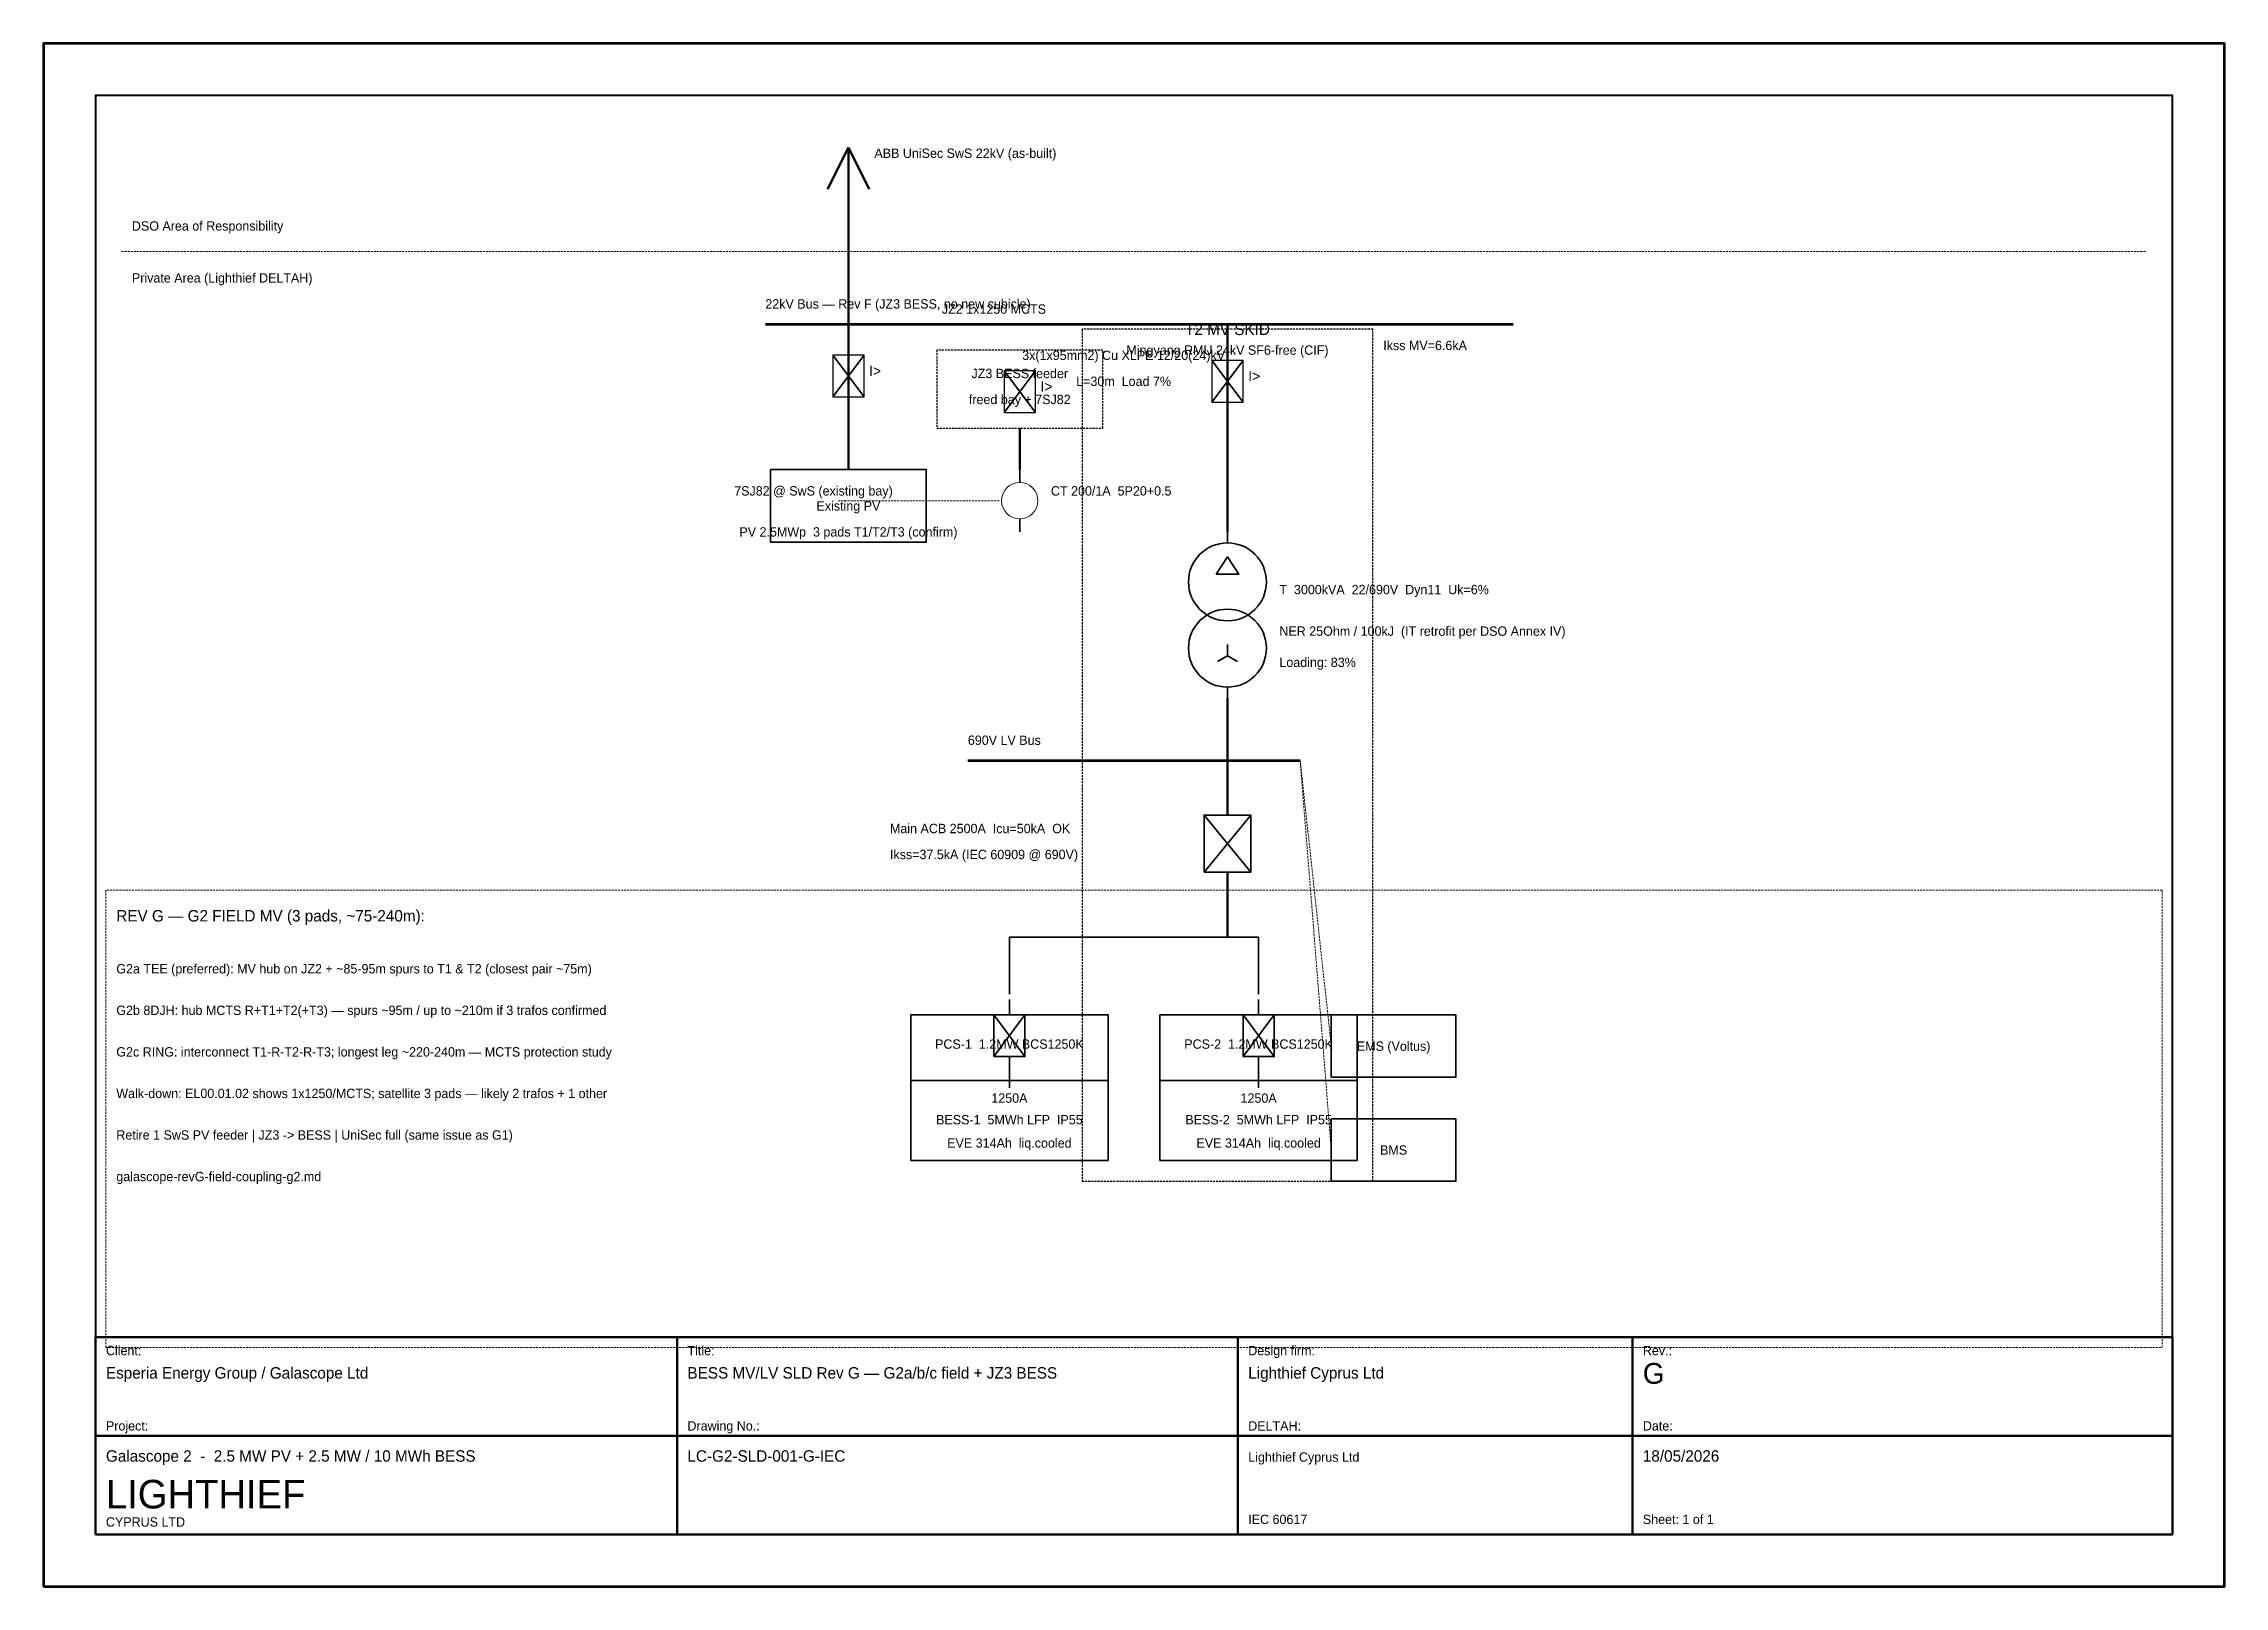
# Model space of a CAD drawing. Header units: millimetres. Extents: x 0 to 420, y 0 to 297.
import ezdxf
from ezdxf.enums import TextEntityAlignment as Align

# ---------------------------------------------------------------- set-up
doc = ezdxf.new("R2010")
doc.units = ezdxf.units.MM
doc.linetypes.add('DASHED2', pattern=[0.6, 0.4, -0.2])
for name, color, linetype, lineweight in [('ANN', 8, 'Continuous', 18), ('BNDRY', 3, 'Continuous', 18), ('CTRL', 4, 'Continuous', 18), ('DIM', 8, 'Continuous', 13), ('FRAME', 7, 'Continuous', 50), ('LV', 2, 'Continuous', 35), ('MV', 1, 'Continuous', 50), ('SYM', 7, 'Continuous', 35), ('TITLE', 7, 'Continuous', 25)]:
    doc.layers.add(name, color=color, linetype=linetype, lineweight=lineweight)

# ---------------------------------------------------------------- blocks, each defined once
blk = doc.blocks.new('_CB2')
for p, q in [((-3, -4), (3, 4)), ((3, -4), (-3, 4))]:
    blk.add_line(p, q)
at = {"lineweight": 25}
blk.add_lwpolyline([(-3, -4), (3, -4), (3, 4), (-3, 4)], close=True, dxfattribs=at)
blk.add_text('I>', height=2).set_placement((4, 0))
blk = doc.blocks.new('_CT2')
for p, q in [((0, 3.5), (0, 6)), ((0, -6), (0, -3.5))]:
    blk.add_line(p, q)
at = {"lineweight": 20}
blk.add_circle((0, 0), 3.5, dxfattribs=at)
blk = doc.blocks.new('_TX2')
for p, q in [((0, 13.88), (0, 17.88)), ((0, -7.88), (-1.91, -8.98)), ((0, -7.88), (0, -5.67)), ((0, -7.88), (1.91, -8.98)), ((0, -13.88), (0, -17.88))]:
    blk.add_line(p, q)
blk.add_lwpolyline([(-2.2, 7.88), (0, 11.18), (2.2, 7.88)], close=True)
at = {"lineweight": 35}
for centre in [(0, 6.38), (0, -6.38)]:
    blk.add_circle(centre, 7.5, dxfattribs=at)
blk = doc.blocks.new('_ACB_M2')
for p, q in [((0, 5.5), (0, 8.5)), ((-4.5, -5.5), (4.5, 5.5)), ((4.5, -5.5), (-4.5, 5.5)), ((0, -5.5), (0, -8.5))]:
    blk.add_line(p, q)
at = {"lineweight": 35}
blk.add_lwpolyline([(-4.5, -5.5), (4.5, -5.5), (4.5, 5.5), (-4.5, 5.5)], close=True, dxfattribs=at)
blk = doc.blocks.new('_ACB_B2')
for p, q in [((0, 4), (0, 7)), ((-3, -4), (3, 4)), ((3, -4), (-3, 4)), ((0, -4), (0, -7))]:
    blk.add_line(p, q)
at = {"lineweight": 35}
blk.add_lwpolyline([(-3, -4), (3, -4), (3, 4), (-3, 4)], close=True, dxfattribs=at)

msp = doc.modelspace()

# ---------------------------------------------------------------- linework, layer by layer
at = {"layer": 'BNDRY', "linetype": 'DASHED2', "lineweight": 18}
msp.add_line((15, 257), (405, 257), dxfattribs=at)
at = {"layer": 'CTRL', "linetype": 'DASHED2', "lineweight": 13}
for p, q in [((184, 209), (153, 209)), ((248, 104), (242, 159)), ((248, 84), (242, 159))]:
    msp.add_line(p, q, dxfattribs=at)
at = {"layer": 'DIM', "linetype": 'DASHED2'}
msp.add_lwpolyline([(12, 46), (408, 46), (408, 134), (12, 134)], close=True, dxfattribs=at)
at = {"layer": 'FRAME'}
for p, q in [((122, 10), (122, 48)), ((230, 10), (230, 48)), ((306, 10), (306, 48)), ((10, 29), (410, 29))]:
    msp.add_line(p, q, dxfattribs=at)
at = {"layer": 'FRAME', "lineweight": 70}
msp.add_lwpolyline([(0, 0), (420, 0), (420, 297), (0, 297)], close=True, dxfattribs=at)
at = {"layer": 'FRAME', "lineweight": 40}
msp.add_lwpolyline([(10, 48), (410, 48), (410, 287), (10, 287)], close=True, dxfattribs=at)
at = {"layer": 'FRAME', "lineweight": 50}
msp.add_lwpolyline([(10, 10), (410, 10), (410, 48), (10, 48)], close=True, dxfattribs=at)
at = {"layer": 'LV', "lineweight": 50}
for p, q in [((228, 171), (228, 159)), ((228, 159), (228, 148.5)), ((228, 137.5), (228, 125))]:
    msp.add_line(p, q, dxfattribs=at)
at = {"layer": 'LV', "lineweight": 70}
msp.add_line((178, 159), (242, 159), dxfattribs=at)
at = {"layer": 'LV', "lineweight": 35}
msp.add_line((186, 125), (234, 125), dxfattribs=at)
at = {"layer": 'LV'}
for p, q in [((186, 125), (186, 114)), ((234, 125), (234, 114)), ((186, 102), (186, 96)), ((234, 102), (234, 96))]:
    msp.add_line(p, q, dxfattribs=at)
at = {"layer": 'MV'}
for p, q in [((155, 277), (151, 269)), ((155, 277), (159, 269)), ((155, 243), (155, 215))]:
    msp.add_line(p, q, dxfattribs=at)
at = {"layer": 'MV', "lineweight": 50}
for p, q in [((155, 277), (155, 243)), ((228, 243), (228, 223)), ((188, 223), (188, 215)), ((228, 223), (228, 203))]:
    msp.add_line(p, q, dxfattribs=at)
at = {"layer": 'MV', "lineweight": 70}
msp.add_line((139, 243), (283, 243), dxfattribs=at)
at = {"layer": 'MV', "linetype": 'DASHED2', "lineweight": 40}
msp.add_line((188, 243), (228, 243), dxfattribs=at)
at = {"layer": 'SYM'}
for p, q in [((167, 97.4), (205, 97.4)), ((215, 97.4), (253, 97.4))]:
    msp.add_line(p, q, dxfattribs=at)
at = {"layer": 'SYM', "linetype": 'DASHED2', "lineweight": 25}
for points in [[(200, 78), (256, 78), (256, 242), (200, 242)], [(172, 223), (204, 223), (204, 238), (172, 238)]]:
    msp.add_lwpolyline(points, close=True, dxfattribs=at)
at = {"layer": 'SYM'}
for points in [[(140, 201), (170, 201), (170, 215), (140, 215)], [(248, 98), (272, 98), (272, 110), (248, 110)], [(248, 78), (272, 78), (272, 90), (248, 90)]]:
    msp.add_lwpolyline(points, close=True, dxfattribs=at)
at = {"layer": 'SYM', "lineweight": 35}
for points in [[(167, 82), (205, 82), (205, 110), (167, 110)], [(215, 82), (253, 82), (253, 110), (215, 110)]]:
    msp.add_lwpolyline(points, close=True, dxfattribs=at)

# ---------------------------------------------------------------- block references
at = {"layer": 'SYM'}
for name, p in [('_CB2', (155, 233)), ('_CB2', (228, 232)), ('_CB2', (188, 230)), ('_CT2', (188, 209)), ('_TX2', (228, 187)), ('_ACB_M2', (228, 143)), ('_ACB_B2', (186, 106)), ('_ACB_B2', (234, 106))]:
    msp.add_blockref(name, p, dxfattribs=at)

# ---------------------------------------------------------------- texts
at = {"layer": 'ANN'}
for s, height, p in [('ABB UniSec SwS 22kV (as-built)', 1.8, (160, 275)), ('22kV Bus — Rev F (JZ3 BESS, no new cubicle)', 1.8, (139, 246)), ('CT 200/1A  5P20+0.5', 1.8, (194, 210)), ('T  3000kVA  22/690V  Dyn11  Uk=6%', 1.8, (238, 191)), ('690V LV Bus', 1.8, (178, 162)), ('Main ACB 2500A  Icu=50kA  OK', 1.8, (163, 145)), ('REV G — G2 FIELD MV (3 pads, ~75-240m):', 2.2, (14, 128))]:
    msp.add_text(s, height=height, dxfattribs=at).set_placement(p)
for s, height, p in [('T2 MV SKID', 2.2, (228, 242)), ('3x(1x95mm2) Cu XLPE 12/20(24)kV', 1.8, (208, 237)), ('JZ3 BESS feeder', 1.8, (188, 233.5)), ('Existing PV', 1.8, (155, 208)), ('PV 2.5MWp  3 pads T1/T2/T3 (confirm)', 1.8, (155, 203)), ('PCS-1  1.2MW BCS1250K', 1.8, (186, 104.4)), ('PCS-2  1.2MW BCS1250K', 1.8, (234, 104.4)), ('EMS (Voltus)', 1.8, (260, 104)), ('BESS-1  5MWh LFP  IP55', 1.8, (186, 89.84)), ('BESS-2  5MWh LFP  IP55', 1.8, (234, 89.84)), ('BMS', 1.8, (260, 84))]:
    msp.add_text(s, height=height, dxfattribs=at).set_placement(p, align=Align.MIDDLE_CENTER)
at = {"layer": 'BNDRY'}
for s, p in [('DSO Area of Responsibility', (17, 261)), ('Private Area (Lighthief DELTAH)', (17, 251))]:
    msp.add_text(s, height=1.8, dxfattribs=at).set_placement(p)
at = {"layer": 'CTRL'}
msp.add_text('7SJ82 @ SwS (existing bay)', height=1.8, dxfattribs=at).set_placement((133, 210))
at = {"layer": 'DIM'}
for s, p in [('JZ2 1x1250 MCTS', (173, 245)), ('Ikss MV=6.6kA', (258, 238)), ('NER 25Ohm / 100kJ  (IT retrofit per DSO Annex IV)', (238, 183)), ('Loading: 83%', (238, 177)), ('Ikss=37.5kA (IEC 60909 @ 690V)', (163, 140)), ('G2a TEE (preferred): MV hub on JZ2 + ~85-95m spurs to T1 & T2 (closest pair ~75m)', (14, 118)), ('G2b 8DJH: hub MCTS R+T1+T2(+T3) — spurs ~95m / up to ~210m if 3 trafos confirmed', (14, 110)), ('G2c RING: interconnect T1-R-T2-R-T3; longest leg ~220-240m — MCTS protection study', (14, 102)), ('Walk-down: EL00.01.02 shows 1x1250/MCTS; satellite 3 pads — likely 2 trafos + 1 other', (14, 94)), ('Retire 1 SwS PV feeder | JZ3 -> BESS | UniSec full (same issue as G1)', (14, 86)), ('galascope-revG-field-coupling-g2.md', (14, 78)), ('IEC 60617', (232, 12))]:
    msp.add_text(s, height=1.8, dxfattribs=at).set_placement(p)
for s, p in [('Mingyang RMU 24kV SF6-free (CIF)', (228, 238)), ('L=30m  Load 7%', (208, 232)), ('freed bay + 7SJ82', (188, 228.5)), ('1250A', (186, 94)), ('1250A', (234, 94)), ('EVE 314Ah  liq.cooled', (186, 85.36)), ('EVE 314Ah  liq.cooled', (234, 85.36))]:
    msp.add_text(s, height=1.8, dxfattribs=at).set_placement(p, align=Align.MIDDLE_CENTER)
at = {"layer": 'TITLE'}
for s, height, p in [('Client:', 1.8, (12, 44.5)), ('Title:', 1.8, (124, 44.5)), ('Design firm:', 1.8, (232, 44.5)), ('Rev.:', 1.8, (308, 44.5)), ('Esperia Energy Group / Galascope Ltd', 2.2, (12, 40)), ('BESS MV/LV SLD Rev G — G2a/b/c field + JZ3 BESS', 2.2, (124, 40)), ('Lighthief Cyprus Ltd', 2.2, (232, 40)), ('G', 4, (308, 39)), ('Project:', 1.8, (12, 30)), ('Drawing No.:', 1.8, (124, 30)), ('DELTAH:', 1.8, (232, 30)), ('Date:', 1.8, (308, 30)), ('Galascope 2  -  2.5 MW PV + 2.5 MW / 10 MWh BESS', 2.2, (12, 24)), ('LC-G2-SLD-001-G-IEC', 2.2, (124, 24)), ('Lighthief Cyprus Ltd', 1.8, (232, 24)), ('18/05/2026', 2.2, (308, 24)), ('LIGHTHIEF', 5.5, (12, 15)), ('CYPRUS LTD', 1.8, (12, 11.5)), ('Sheet: 1 of 1', 1.8, (308, 12))]:
    msp.add_text(s, height=height, dxfattribs=at).set_placement(p)

doc.saveas('drawing.dxf')
